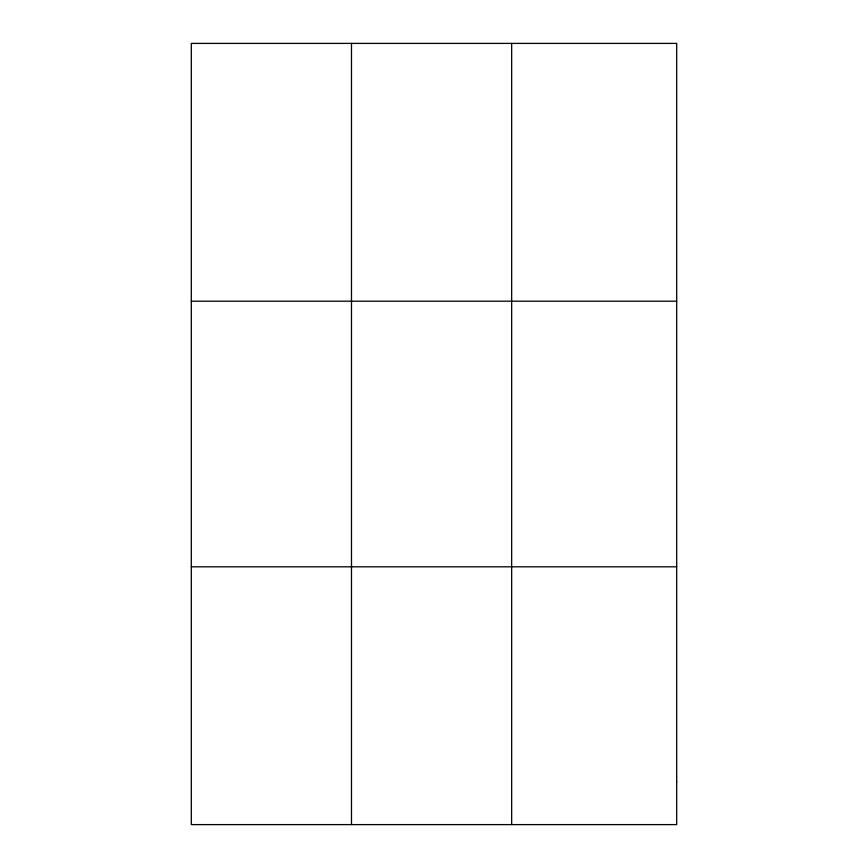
<?xml version="1.0" encoding="UTF-8"?>
<svg xmlns="http://www.w3.org/2000/svg" width="868" height="868" viewBox="0 0 868 868"><rect width="100%" height="100%" fill="white"/><g stroke="black" fill="none" stroke-linecap="round" stroke-linejoin="round"><path stroke-width="1.3" d="M351.486 43.4L351.486 824.6M511.664 43.4L511.664 824.6M191.307 301.196L676.693 301.196M191.307 566.804L676.693 566.804M676.693 781.634L676.693 824.6L191.307 824.6L191.307 43.4L676.693 43.4L676.693 781.634"/></g></svg>
